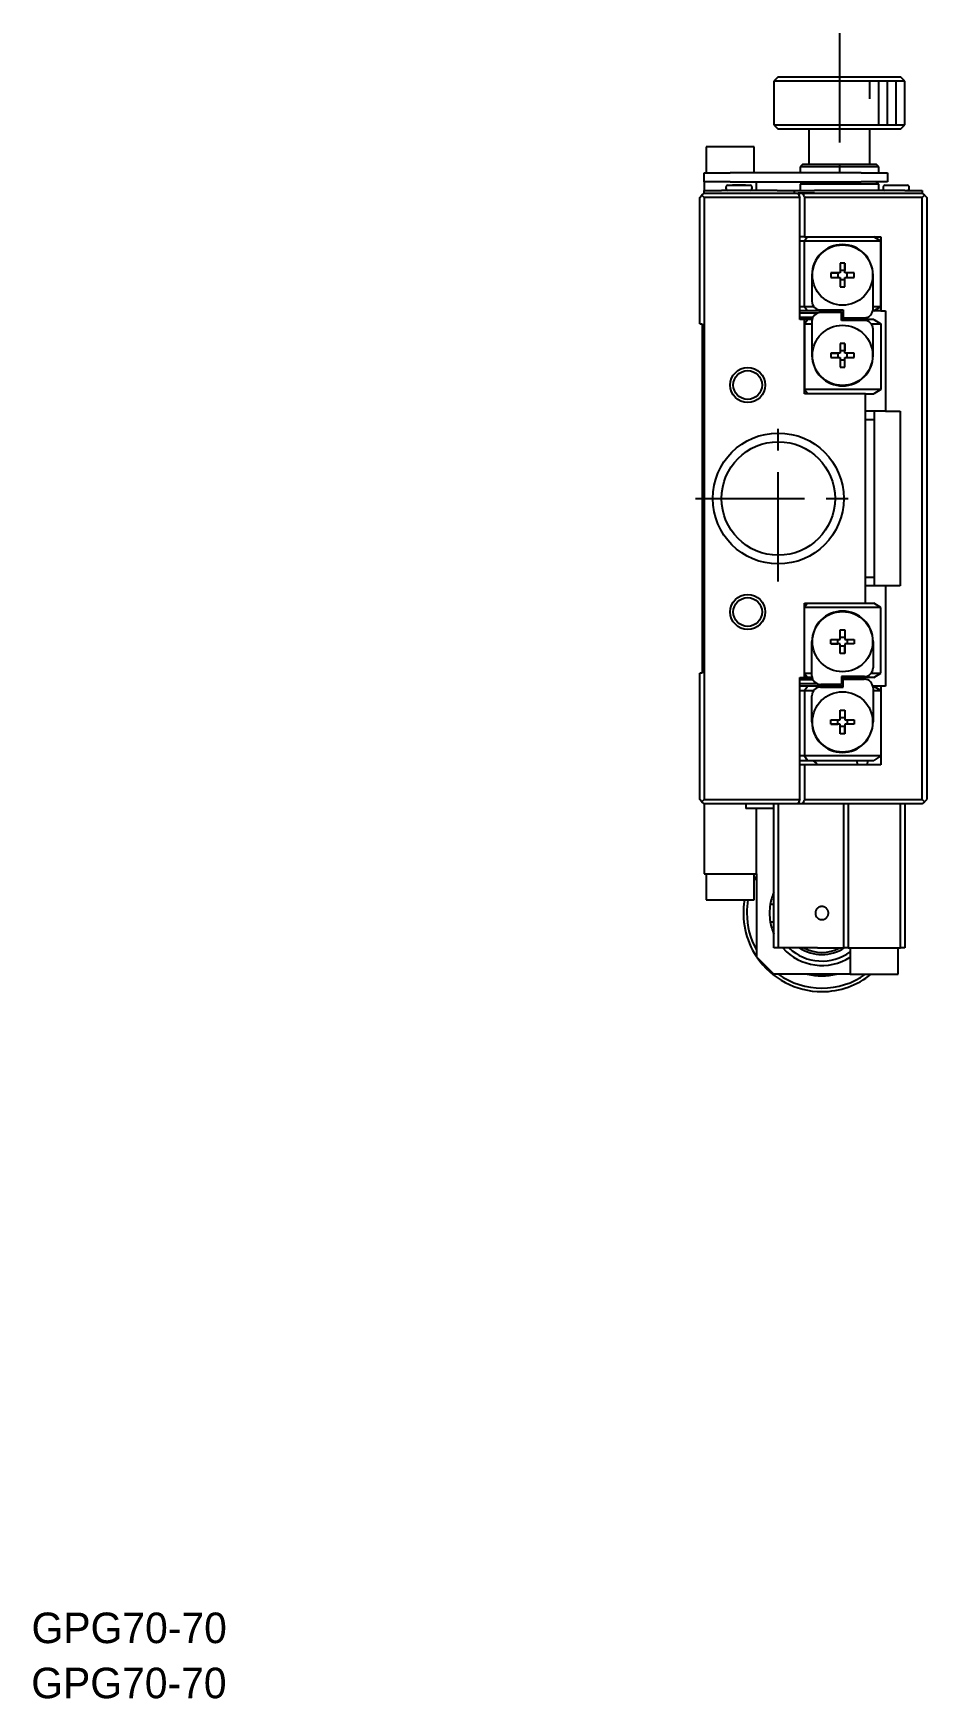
# Model space of a CAD drawing. Extents: x -37 to 384, y 15 to 257.
# Drawn here: x -37.3 to 65, y 14.6 to 205.4 of the extents above; entities that cross this region are included whole.
import ezdxf

# ---------------------------------------------------------------- set-up
doc = ezdxf.new("R2010")
doc.units = 0
doc.header["$LTSCALE"] = 10
doc.linetypes.add('CENTER', pattern=[2, 1.25, -0.25, 0.25, -0.25])
doc.layers.get('0').update_dxf_attribs({"linetype": 'CONTINUOUS'})
doc.layers.add('CENTER', color=1, linetype='CENTER')
doc.styles.get("Standard").update_dxf_attribs({"font": 'FGP教科書体NT-M'})

msp = doc.modelspace()

# ---------------------------------------------------------------- linework, layer by layer
at = {"color": 7, "linetype": 'CONTINUOUS'}
for p, q in [((48, 200.4), (47.5, 199.9)), ((48, 200.4), (55, 200.4)), ((55, 200.4), (62, 200.4)), ((62.5, 199.9), (62, 200.4)), ((55, 199.9), (47.5, 199.9)), ((47.5, 199.9), (47.5, 194.9)), ((62.5, 199.9), (55, 199.9)), ((62.5, 194.9), (62.5, 199.9)), ((47.5, 194.9), (55, 194.9)), ((47.5, 194.9), (48, 194.4)), ((55, 194.9), (62.5, 194.9)), ((62, 194.4), (62.5, 194.9)), ((55, 194.4), (48, 194.4)), ((51.5, 194.4), (51.5, 190.4)), ((62, 194.4), (55, 194.4)), ((58.5, 190.4), (58.5, 194.4)), ((42.5, 192.4), (39.75, 192.4)), ((39.75, 192.4), (39.75, 189.4)), ((45.25, 192.4), (42.5, 192.4)), ((45.25, 189.4), (45.25, 192.4)), ((39.5, 188.4), (39.5, 189.4)), ((39.5, 189.4), (42.5, 189.4)), ((57.5, 189.4), (42.5, 189.4)), ((50.8, 190.4), (50.5, 190.1)), ((55, 190.1), (50.5, 190.1)), ((50.5, 190.1), (50.5, 189.4)), ((50.8, 190.4), (55, 190.4)), ((55, 190.4), (59.2, 190.4)), ((59.5, 190.1), (55, 190.1)), ((57.5, 189.4), (60.5, 189.4)), ((59.5, 190.1), (59.2, 190.4)), ((59.5, 189.4), (59.5, 190.1)), ((60.5, 189.4), (60.5, 188.4)), ((39.25, 186.85), (39.5, 187.1)), ((42.5, 188.4), (39.5, 188.4)), ((39.5, 188.4), (39.5, 187.4)), ((39.5, 187.1), (39.5, 187.4)), ((39.5, 187.4), (41.5, 187.4)), ((39.5, 187.1), (41.5, 187.1)), ((42.7, 187.4), (41.5, 187.4)), ((41.5, 187.1), (47.863613, 187.1)), ((41.5, 187.1), (47.863613, 187.1)), ((42, 187.75), (42, 187.65)), ((42.25, 188), (44.75, 188)), ((42.25, 188), (43.375, 188)), ((42.5, 188.4), (57.5, 188.4)), ((44.3, 187.4), (42.7, 187.4)), ((42.75, 188), (43.375, 188)), ((43.375, 188), (42.75, 188)), ((43.375, 188), (43.625, 188)), ((43.625, 188), (43.375, 188)), ((43.375, 188), (43.625, 188)), ((43.625, 188), (44.75, 188)), ((44.25, 188), (43.625, 188)), ((43.625, 188), (44.25, 188)), ((47.863613, 187.4), (44.3, 187.4)), ((45, 187.65), (45, 187.75)), ((45.5, 187.4), (45.5, 188.4)), ((47.863613, 187.4), (49.863613, 187.4)), ((47.863613, 187.1), (50.253319, 187.1)), ((49.863613, 187.4), (50.28433, 187.4)), ((49.863613, 187.1), (49.863613, 187.4)), ((50.28433, 187.4), (52.146213, 187.4)), ((50.28433, 187.1), (50.793409, 187.1)), ((50.793409, 187.1), (50.28433, 187.1)), ((50.8, 188.4), (50.5, 188.1)), ((55, 188.1), (50.5, 188.1)), ((50.5, 188.1), (50.5, 187.4)), ((50.793409, 187.1), (52.146213, 187.1)), ((52.146213, 187.1), (50.793409, 187.1)), ((62.5, 187.4), (52.146213, 187.4)), ((52.146213, 187.1), (62.5, 187.1)), ((52.146213, 187.1), (62.5, 187.1)), ((59.5, 188.1), (55, 188.1)), ((60.5, 188.4), (57.5, 188.4)), ((59.5, 188.1), (59.2, 188.4)), ((59.5, 187.4), (59.5, 188.1)), ((60, 187.75), (60, 187.65)), ((60.25, 188), (61.5, 188)), ((60.75, 188), (61.375, 188)), ((61.375, 188), (61.625, 188)), ((61.5, 188), (62.75, 188)), ((61.625, 188), (62.25, 188)), ((62.5, 187.4), (64.5, 187.4)), ((62.5, 187.1), (64.5, 187.1)), ((63, 187.65), (63, 187.75)), ((64.5, 187.4), (64.5, 187.1)), ((64.5, 187.1), (64.75, 186.85)), ((39, 186.6), (39.25, 186.85)), ((39, 172.1), (39, 186.6)), ((39.5, 186.6), (39.25, 186.85)), ((50.45859, 186.6), (39.5, 186.6)), ((39.5, 186.6), (39.5, 117.6)), ((50.45859, 172.6), (50.45859, 186.6)), ((51, 186.6), (51, 182.1)), ((64.5, 186.6), (51, 186.6)), ((64.75, 186.85), (64.5, 186.6)), ((64.5, 117.6), (64.5, 186.6)), ((64.75, 186.85), (65, 186.6)), ((65, 186.6), (65, 117.6)), ((51, 182.1), (50.45859, 182.1)), ((51, 181.6), (50.45859, 181.6)), ((51.333997, 182.1), (51, 181.6)), ((51, 182.1), (59.740449, 182.1)), ((51, 174.1), (51, 181.6)), ((59.740449, 181.6), (51, 181.6)), ((59.740449, 181.6), (58.960537, 182.1)), ((59.740449, 182.1), (59.740449, 181.6)), ((59.740449, 174.1), (59.740449, 181.6)), ((59.740449, 181.6), (59.740449, 174.1)), ((51.850769, 177.7), (51.850769, 174.7)), ((55.099312, 177.96), (54.011526, 177.96)), ((54.011526, 177.96), (54.011526, 177.44)), ((54.011526, 177.96), (54.836004, 177.96)), ((55.099312, 177.96), (54.836004, 177.96)), ((54.836004, 177.96), (54.836004, 177.44)), ((55.619312, 179.047786), (55.099312, 179.047786)), ((55.099312, 179.047786), (55.099312, 177.96)), ((55.619312, 178.223308), (55.099312, 178.223308)), ((55.619312, 177.96), (55.619312, 179.047786)), ((55.619312, 179.047786), (55.619312, 178.223308)), ((55.619312, 177.96), (55.619312, 178.223308)), ((56.707097, 177.96), (55.619312, 177.96)), ((55.88262, 177.96), (55.619312, 177.96)), ((56.707097, 177.96), (55.88262, 177.96)), ((55.88262, 177.44), (55.88262, 177.96)), ((56.707097, 177.44), (56.707097, 177.96)), ((58.850769, 173.8), (58.850769, 177.7)), ((54.011526, 177.44), (55.099312, 177.44)), ((55.099312, 177.44), (55.099312, 176.352214)), ((55.099312, 177.176692), (55.619312, 177.176692)), ((55.099312, 176.352214), (55.619312, 176.352214)), ((55.619312, 177.44), (56.707097, 177.44)), ((55.619312, 176.352214), (55.619312, 177.44)), ((55.619312, 177.176692), (55.619312, 177.44)), ((55.619312, 176.352214), (55.619312, 177.176692)), ((50.45859, 174.1), (51, 174.1)), ((51, 174.1), (52.050769, 174.1)), ((51, 174.1), (51.333997, 173.6)), ((52.850769, 173.7), (55.450769, 173.7)), ((52.850769, 173.7), (55.450769, 173.7)), ((53.521075, 173.700199), (53.369807, 173.6)), ((55.450769, 173.7), (55.450769, 172.8)), ((58.850769, 174.1), (59.740449, 174.1)), ((58.960537, 173.6), (59.740449, 174.1)), ((59.740449, 174.1), (59.740449, 173.6)), ((39, 172.1), (39.3, 172.1)), ((39.3, 172.1), (39.3, 132.1)), ((51.333997, 173.6), (50.45859, 173.6)), ((52.547062, 173.35), (50.45859, 173.35)), ((50.45859, 172.85), (51.966283, 172.85)), ((51.966283, 172.849999), (50.45859, 172.849999)), ((51, 172.6), (50.45859, 172.6)), ((51, 172.1), (51.333997, 172.6)), ((51.333997, 172.6), (51, 172.6)), ((51, 164.1), (51, 172.6)), ((51, 172.1), (51.859312, 172.1)), ((51, 172.1), (51, 164.6)), ((53.369807, 173.6), (51.333997, 173.6)), ((51.879516, 172.6), (51.333997, 172.6)), ((51.859312, 172.4), (51.859312, 168.5)), ((55.259312, 173.4), (52.859312, 173.4)), ((53.610765, 173.4), (53.40056, 173.620295)), ((55.450769, 173.6), (53.419925, 173.6)), ((55.259312, 172.5), (55.259312, 173.4)), ((55.450769, 173.35), (55.259312, 173.35)), ((55.259312, 172.85), (55.450769, 172.85)), ((55.450769, 172.849999), (55.259312, 172.849999)), ((56.902184, 172.6), (55.259312, 172.6)), ((57.859312, 172.5), (55.259312, 172.5)), ((55.450769, 172.8), (57.850769, 172.8)), ((55.450769, 172.8), (57.850769, 172.8)), ((56.902184, 172.6), (56.837082, 172.500029)), ((58.960537, 172.6), (56.902184, 172.6)), ((58.659312, 172.1), (59.740449, 172.1)), ((58.960537, 173.6), (58.830565, 173.6)), ((59.740449, 173.6), (58.960537, 173.6)), ((58.960537, 172.6), (59.740449, 172.1)), ((59.740449, 173.6), (60.292236, 173.6)), ((59.740449, 172.1), (59.740449, 164.6)), ((60.292236, 173.6), (60.292236, 162.1)), ((55.619312, 169.847786), (55.099312, 169.847786)), ((55.099312, 169.847786), (55.099312, 168.76)), ((55.619312, 168.76), (55.619312, 169.847786)), ((55.619312, 169.847786), (55.619312, 169.023308)), ((58.859312, 168.5), (58.859312, 171.5)), ((55.099312, 168.76), (54.011526, 168.76)), ((54.011526, 168.76), (54.011526, 168.24)), ((54.011526, 168.76), (54.836004, 168.76)), ((54.011526, 168.24), (55.099312, 168.24)), ((55.099312, 168.76), (54.836004, 168.76)), ((54.836004, 168.76), (54.836004, 168.24)), ((55.619312, 169.023308), (55.099312, 169.023308)), ((55.099312, 168.24), (55.099312, 167.152214)), ((55.099312, 167.976692), (55.619312, 167.976692)), ((55.619312, 168.76), (55.619312, 169.023308)), ((56.707097, 168.76), (55.619312, 168.76)), ((55.88262, 168.76), (55.619312, 168.76)), ((55.619312, 168.24), (56.707097, 168.24)), ((55.619312, 167.152214), (55.619312, 168.24)), ((55.619312, 167.976692), (55.619312, 168.24)), ((55.619312, 167.152214), (55.619312, 167.976692)), ((56.707097, 168.76), (55.88262, 168.76)), ((55.88262, 168.24), (55.88262, 168.76)), ((56.707097, 168.24), (56.707097, 168.76)), ((55.099312, 167.152214), (55.619312, 167.152214)), ((51.333997, 164.1), (51, 164.6)), ((59.740449, 164.6), (51, 164.6)), ((58, 164.1), (51, 164.1)), ((58, 164.1), (58.960537, 164.1)), ((58, 140.1), (58, 164.1)), ((59.740449, 164.6), (58.960537, 164.1)), ((60.292236, 162.1), (58, 162.1)), ((59, 161.1), (58, 161.1)), ((59, 162.1), (59, 142.1)), ((60.292236, 162.1), (61.952071, 162.1)), ((61.952071, 162.1), (61.952071, 142.1)), ((58, 143.1), (59, 143.1)), ((60.292236, 142.1), (58, 142.1)), ((60.292236, 142.1), (60.292236, 130.6)), ((61.952071, 142.1), (60.292236, 142.1)), ((51.333997, 140.1), (51, 139.6)), ((51, 140.1), (58, 140.1)), ((51, 131.6), (51, 140.1)), ((51, 132.1), (51, 139.6)), ((59.740449, 139.6), (51, 139.6)), ((58, 140.1), (58.960537, 140.1)), ((59.740449, 139.6), (58.960537, 140.1)), ((59.740449, 132.1), (59.740449, 139.6)), ((51.859312, 131.8), (51.859312, 135.7)), ((54.011526, 135.96), (55.099312, 135.96)), ((54.011526, 135.44), (54.011526, 135.96)), ((54.836004, 135.44), (54.836004, 135.96)), ((55.099312, 137.047786), (55.619312, 137.047786)), ((55.099312, 135.96), (55.099312, 137.047786)), ((55.099312, 136.223308), (55.619312, 136.223308)), ((55.619312, 137.047786), (55.619312, 135.96)), ((55.619312, 137.047786), (55.619312, 136.223308)), ((55.619312, 136.223308), (55.619312, 135.96)), ((55.619312, 135.96), (56.707097, 135.96)), ((55.88262, 135.96), (55.88262, 135.44)), ((56.707097, 135.96), (56.707097, 135.44)), ((58.859312, 135.7), (58.859312, 132.7)), ((55.099312, 135.44), (54.011526, 135.44)), ((54.011526, 135.44), (54.836004, 135.44)), ((55.099312, 135.44), (54.836004, 135.44)), ((55.099312, 134.352214), (55.099312, 135.44)), ((55.619312, 135.176692), (55.099312, 135.176692)), ((55.619312, 134.352214), (55.099312, 134.352214)), ((55.619312, 135.44), (55.619312, 134.352214)), ((56.707097, 135.44), (55.619312, 135.44)), ((55.619312, 135.44), (55.619312, 135.176692)), ((55.88262, 135.44), (55.619312, 135.44)), ((55.619312, 134.352214), (55.619312, 135.176692)), ((56.707097, 135.44), (55.88262, 135.44)), ((39, 117.6), (39, 132.1)), ((39.3, 132.1), (39, 132.1)), ((51, 132.1), (51.859312, 132.1)), ((51, 132.1), (51.333997, 131.6)), ((57.859312, 131.7), (55.259312, 131.7)), ((55.259312, 131.7), (55.259312, 130.8)), ((56.902184, 131.6), (56.837082, 131.699971)), ((58.659312, 132.1), (59.740449, 132.1)), ((58.960537, 131.6), (59.740449, 132.1)), ((50.45859, 131.6), (51, 131.6)), ((50.45859, 117.6), (50.45859, 131.6)), ((51.966283, 131.350001), (50.45859, 131.350001)), ((50.45859, 131.35), (51.966283, 131.35)), ((52.547062, 130.85), (50.45859, 130.85)), ((51.333997, 130.6), (50.45859, 130.6)), ((50.45859, 130.1), (51, 130.1)), ((51.333997, 131.6), (51, 131.6)), ((51, 130.1), (51.333997, 130.6)), ((51, 130.1), (51, 122.6)), ((51, 130.1), (52.050769, 130.1)), ((51.879516, 131.6), (51.333997, 131.6)), ((53.369807, 130.6), (51.333997, 130.6)), ((52.850769, 130.5), (55.450769, 130.5)), ((52.850769, 130.5), (55.450769, 130.5)), ((55.259312, 130.8), (52.859312, 130.8)), ((53.521075, 130.499801), (53.369807, 130.6)), ((53.40056, 130.579705), (53.610765, 130.8)), ((55.450769, 130.6), (53.419925, 130.6)), ((56.902184, 131.6), (55.259312, 131.6)), ((55.450769, 131.350001), (55.259312, 131.350001)), ((55.259312, 131.35), (55.450769, 131.35)), ((55.450769, 130.85), (55.259312, 130.85)), ((55.450769, 130.5), (55.450769, 131.4)), ((55.450769, 131.4), (57.850769, 131.4)), ((55.450769, 131.4), (57.850769, 131.4)), ((58.960537, 131.6), (56.902184, 131.6)), ((58.960537, 130.6), (58.830565, 130.6)), ((58.850769, 130.4), (58.850769, 126.5)), ((58.850769, 130.1), (59.740449, 130.1)), ((58.960537, 130.6), (59.740449, 130.1)), ((59.740449, 130.6), (58.960537, 130.6)), ((59.740449, 130.6), (59.740449, 130.1)), ((60.292236, 130.6), (59.740449, 130.6)), ((59.740449, 130.1), (59.740449, 122.6)), ((59.740449, 130.1), (59.740449, 122.6)), ((51.850769, 126.5), (51.850769, 129.5)), ((55.099312, 127.847786), (55.619312, 127.847786)), ((55.099312, 126.76), (55.099312, 127.847786)), ((55.619312, 127.847786), (55.619312, 126.76)), ((55.619312, 127.847786), (55.619312, 127.023308)), ((54.011526, 126.76), (55.099312, 126.76)), ((54.011526, 126.24), (54.011526, 126.76)), ((55.099312, 126.24), (54.011526, 126.24)), ((54.011526, 126.24), (54.836004, 126.24)), ((54.836004, 126.24), (54.836004, 126.76)), ((55.099312, 126.24), (54.836004, 126.24)), ((55.099312, 127.023308), (55.619312, 127.023308)), ((55.099312, 125.152214), (55.099312, 126.24)), ((55.619312, 125.976692), (55.099312, 125.976692)), ((55.619312, 127.023308), (55.619312, 126.76)), ((55.619312, 126.76), (56.707097, 126.76)), ((55.619312, 126.24), (55.619312, 125.152214)), ((56.707097, 126.24), (55.619312, 126.24)), ((55.88262, 126.24), (55.619312, 126.24)), ((55.619312, 126.24), (55.619312, 125.976692)), ((55.619312, 125.152214), (55.619312, 125.976692)), ((55.88262, 126.76), (55.88262, 126.24)), ((56.707097, 126.24), (55.88262, 126.24)), ((56.707097, 126.76), (56.707097, 126.24)), ((55.619312, 125.152214), (55.099312, 125.152214)), ((51, 122.6), (50.45859, 122.6)), ((59.740449, 122.6), (51, 122.6)), ((51.333997, 122.1), (51, 122.6)), ((59.740449, 122.6), (58.960537, 122.1)), ((59.740449, 122.6), (59.740449, 121.6)), ((50.45859, 122.1), (51.333997, 122.1)), ((50.45859, 122.08491), (51, 122.08491)), ((51, 121.6), (50.45859, 121.6)), ((51, 122.08491), (52, 122.08491)), ((51, 121.6), (51, 117.6)), ((59.740449, 121.6), (51, 121.6)), ((51.333997, 122.1), (58.960537, 122.1)), ((52, 122.1), (52, 122.08491)), ((52.25, 121.83491), (52, 122.08491)), ((52.48491, 121.6), (52.25, 121.83491)), ((56.991811, 122.1), (57.02005, 121.6)), ((58.239448, 121.6), (58.271404, 122.1)), ((39.25, 117.35), (39, 117.6)), ((39.25, 117.35), (39.5, 117.6)), ((39.5, 117.1), (39.25, 117.35)), ((39.5, 117.6), (50.45859, 117.6)), ((39.5, 117.1), (39.5, 109.1)), ((50.253319, 117.1), (39.5, 117.1)), ((44.3, 117.1), (44.3, 116.6)), ((45.5, 116.6), (44.3, 116.6)), ((45.5, 109.1), (45.5, 116.6)), ((47.5, 116.6), (45.5, 116.6)), ((47.5, 100.6), (47.5, 117.1)), ((48, 117.1), (48, 100.6)), ((50.793409, 117.1), (50.253319, 117.1)), ((64.5, 117.1), (50.793409, 117.1)), ((51, 117.6), (64.5, 117.6)), ((55.5, 100.6), (55.5, 117.1)), ((56, 117.1), (56, 100.6)), ((62, 100.6), (62, 117.1)), ((62.5, 117.1), (62.5, 100.6)), ((64.5, 117.6), (64.75, 117.35)), ((64.75, 117.35), (64.5, 117.1)), ((64.75, 117.35), (65, 117.6)), ((39.5, 109.1), (45.5, 109.1)), ((39.75, 109.1), (39.75, 106.1)), ((45.25, 106.1), (45.25, 109.1)), ((45.5, 109.1), (45.5, 99.6)), ((39.75, 106.1), (42.5, 106.1)), ((42.5, 106.1), (45.25, 106.1)), ((47.499948, 105.6), (47.08392, 105.6)), ((52.526738, 105.181825), (52.5, 105.159017)), ((52.554529, 105.203368), (52.526738, 105.181825)), ((52.583277, 105.223572), (52.554529, 105.203368)), ((52.612336, 105.242039), (52.583277, 105.223572)), ((52.642219, 105.259158), (52.612336, 105.242039)), ((52.672825, 105.274875), (52.642219, 105.259158)), ((52.702142, 105.288314), (52.672825, 105.274875)), ((52.732021, 105.300484), (52.702142, 105.288314)), ((52.762369, 105.311356), (52.732021, 105.300484)), ((52.793099, 105.320897), (52.762369, 105.311356)), ((52.823245, 105.328871), (52.793099, 105.320897)), ((52.853689, 105.335585), (52.823245, 105.328871)), ((52.884346, 105.341026), (52.853689, 105.335585)), ((52.915131, 105.345183), (52.884346, 105.341026)), ((52.948576, 105.348231), (52.915131, 105.345183)), ((52.982099, 105.34978), (52.948576, 105.348231)), ((53.015596, 105.349834), (52.982099, 105.34978)), ((53.048963, 105.3484), (53.015596, 105.349834)), ((53.08114, 105.345595), (53.048963, 105.3484)), ((53.113134, 105.341413), (53.08114, 105.345595)), ((53.144858, 105.335875), (53.113134, 105.341413)), ((53.176227, 105.329002), (53.144858, 105.335875)), ((53.208319, 105.320485), (53.176227, 105.329002)), ((53.239975, 105.310566), (53.208319, 105.320485)), ((53.271113, 105.299281), (53.239975, 105.310566)), ((53.30165, 105.286664), (53.271113, 105.299281)), ((53.330718, 105.273144), (53.30165, 105.286664)), ((53.359178, 105.258396), (53.330718, 105.273144)), ((53.386961, 105.242462), (53.359178, 105.258396)), ((53.414003, 105.225381), (53.386961, 105.242462)), ((53.439392, 105.207809), (53.414003, 105.225381)), ((53.464056, 105.189192), (53.439392, 105.207809)), ((53.487941, 105.169571), (53.464056, 105.189192)), ((53.510992, 105.148987), (53.487941, 105.169571)), ((53.532647, 105.128), (53.510992, 105.148987)), ((53.55348, 105.106118), (53.532647, 105.128)), ((53.573441, 105.083387), (53.55348, 105.106118)), ((53.592484, 105.059851), (53.573441, 105.083387)), ((53.615307, 105.028828), (53.592484, 105.059851)), ((53.636574, 104.996572), (53.615307, 105.028828)), ((53.656193, 104.963195), (53.636574, 104.996572)), ((53.669469, 104.938095), (53.656193, 104.963195)), ((47.08392, 103.6), (47.499948, 103.6)), ((52.5, 104.040983), (52.523196, 104.021075)), ((52.523196, 104.021075), (52.547203, 104.002113)), ((52.547203, 104.002113), (52.571959, 103.984145)), ((52.571959, 103.984145), (52.597401, 103.967217)), ((52.597401, 103.967217), (52.624271, 103.950905)), ((52.624271, 103.950905), (52.651818, 103.935725)), ((52.651818, 103.935725), (52.679964, 103.921714)), ((52.679964, 103.921714), (52.70863, 103.908911)), ((52.70863, 103.908911), (52.736968, 103.89764)), ((52.736968, 103.89764), (52.765744, 103.887528)), ((52.765744, 103.887528), (52.794881, 103.878597)), ((52.794881, 103.878597), (52.824301, 103.870871)), ((52.824301, 103.870871), (52.854848, 103.864183)), ((52.854848, 103.864183), (52.885635, 103.858776)), ((52.885635, 103.858776), (52.916577, 103.854657)), ((52.916577, 103.854657), (52.947588, 103.851834)), ((52.947588, 103.851834), (52.977696, 103.850334)), ((52.977696, 103.850334), (53.007814, 103.850045)), ((53.007814, 103.850045), (53.037869, 103.850959)), ((53.037869, 103.850959), (53.067785, 103.853069)), ((53.067785, 103.853069), (53.098351, 103.856479)), ((53.098351, 103.856479), (53.128722, 103.861133)), ((53.128722, 103.861133), (53.158822, 103.867012)), ((53.158822, 103.867012), (53.188579, 103.874095)), ((53.188579, 103.874095), (53.218049, 103.882399)), ((53.218049, 103.882399), (53.247132, 103.89189)), ((53.247132, 103.89189), (53.275763, 103.902539)), ((53.275763, 103.902539), (53.303877, 103.914319)), ((53.303877, 103.914319), (53.332178, 103.927575)), ((53.332178, 103.927575), (53.359897, 103.941996)), ((53.359897, 103.941996), (53.386973, 103.957545)), ((53.386973, 103.957545), (53.413344, 103.974183)), ((53.413344, 103.974183), (53.439484, 103.992257)), ((53.439484, 103.992257), (53.464856, 104.011439)), ((53.464856, 104.011439), (53.489401, 104.031684)), ((53.489401, 104.031684), (53.513061, 104.052946)), ((53.513061, 104.052946), (53.53645, 104.075865)), ((53.53645, 104.075865), (53.558863, 104.099835)), ((53.558863, 104.099835), (53.580241, 104.124798)), ((53.580241, 104.124798), (53.60052, 104.150695)), ((53.60052, 104.150695), (53.619267, 104.176911)), ((53.619267, 104.176911), (53.636923, 104.203992)), ((53.636923, 104.203992), (53.653435, 104.231872)), ((53.653435, 104.231872), (53.66875, 104.26048)), ((53.66875, 104.26048), (53.683287, 104.290787)), ((53.681821, 104.912434), (53.669469, 104.938095)), ((53.693216, 104.886266), (53.681821, 104.912434)), ((53.683287, 104.290787), (53.696499, 104.321829)), ((53.703621, 104.859648), (53.693216, 104.886266)), ((53.696499, 104.321829), (53.708334, 104.353512)), ((53.713188, 104.832076), (53.703621, 104.859648)), ((53.708334, 104.353512), (53.718743, 104.385737)), ((53.721698, 104.804071), (53.713188, 104.832076)), ((53.718743, 104.385737), (53.726898, 104.415299)), ((53.729126, 104.775704), (53.721698, 104.804071)), ((53.726898, 104.415299), (53.733857, 104.445254)), ((53.735444, 104.747045), (53.729126, 104.775704)), ((53.733857, 104.445254), (53.739594, 104.475517)), ((53.740509, 104.718926), (53.735444, 104.747045)), ((53.739594, 104.475517), (53.744086, 104.506)), ((53.744506, 104.690576), (53.740509, 104.718926)), ((53.744086, 104.506), (53.747406, 104.537718)), ((53.747425, 104.662068), (53.744506, 104.690576)), ((53.747406, 104.537718), (53.749377, 104.569606)), ((53.749253, 104.633476), (53.747425, 104.662068)), ((53.749994, 104.60156), (53.749253, 104.633476)), ((53.749377, 104.569606), (53.749994, 104.60156)), ((45.5, 99.6), (47.5, 97.6)), ((48, 100.6), (47.5, 100.6)), ((52.5, 100.6), (48, 100.6)), ((52.5, 100.6), (55.5, 100.6)), ((56, 100.6), (55.5, 100.6)), ((56, 100.6), (62, 100.6)), ((56.25, 100.6), (56.25, 97.6)), ((61.75, 97.6), (61.75, 100.6)), ((62.5, 100.6), (62, 100.6)), ((56.25, 97.6), (47.5, 97.6)), ((56.25, 97.6), (59, 97.6)), ((59, 97.6), (61.75, 97.6))]:
    msp.add_line(p, q, dxfattribs=at)
at = {"color": 3, "linetype": 'CONTINUOUS'}
for p, q in [((58.5, 197.9), (58.5, 199.9)), ((59.5, 194.9), (59.5, 199.9)), ((60.5, 194.9), (60.5, 199.9)), ((61.5, 194.9), (61.5, 199.9))]:
    msp.add_line(p, q, dxfattribs=at)
at = {"color": 7, "linetype": 'CONTINUOUS'}
for centre, radius in [((55.359312, 177.7), 3.45), ((55.359312, 168.5), 3.45), ((44.5, 165.1), 1.65), ((48, 152.1), 7.5), ((48, 152.1), 6.5), ((44.5, 139.1), 1.65), ((55.359312, 135.7), 3.45), ((55.359312, 126.5), 3.45)]:
    msp.add_circle(centre, radius, dxfattribs=at)
at = {"color": 3, "linetype": 'CONTINUOUS'}
for centre in [(44.5, 165.1), (44.5, 139.1)]:
    msp.add_circle(centre, 2, dxfattribs=at)
at = {"color": 7, "linetype": 'CONTINUOUS'}
for centre, radius, start, end in [((42.25, 187.75), 0.25, 90, 180), ((42.25, 187.65), 0.25, 180, 270), ((44.75, 187.75), 0.25, 0, 90), ((44.75, 187.65), 0.25, 270, 0), ((135, 221.6), 91.5, 202.151021, 202.489472), ((135, 221.6), 91, 202.279239, 202.619865), ((60.25, 187.75), 0.25, 90, 180), ((60.25, 187.65), 0.25, 180, 270), ((62.75, 187.75), 0.25, 0, 90), ((62.75, 187.65), 0.25, 270, 0), ((55.350769, 177.7), 3.5, 0, 180), ((52.850769, 174.7), 1, 180, 270), ((57.850769, 173.8), 1, 270, 0), ((52.859312, 172.4), 1, 90, 180), ((57.859312, 171.5), 1, 0, 90), ((55.359312, 168.5), 3.5, 180, 0), ((55.359312, 135.7), 3.5, 0, 180), ((52.859312, 131.8), 1, 180, 270), ((57.859312, 132.7), 1, 270, 0), ((52.850769, 129.5), 1, 90, 180), ((57.850769, 130.4), 1, 0, 90), ((55.350769, 126.5), 3.5, 180, 0), ((135, 82.6), 91.5, 157.510528, 157.848979), ((135, 82.6), 91, 157.380135, 157.720761), ((53, 104.6), 8.6, 150.702781, 154.311334), ((53, 104.6), 6, 156.443536, 170.405932), ((53, 104.6), 9, 170.405932, 213.55731), ((53, 104.6), 8.6, 169.955174, 180), ((53, 104.6), 6, 170.405932, 189.594068), ((53, 104.6), 0.75, 131.810315, 228.189685), ((53, 104.6), 8.6, 180, 209.297219), ((53, 104.6), 6, 189.594068, 203.556464), ((53, 104.6), 9, 214.140689, 270), ((53, 104.6), 6, 221.810315, 302.797169), ((53, 104.6), 5.5, 226.658242, 306.221547), ((53, 104.6), 4.75, 237.363102, 270), ((53, 104.6), 4.5, 242.733956, 297.266044), ((53, 104.6), 4.75, 270, 302.636898), ((53, 104.6), 8.6, 234.484016, 305.515984), ((53, 104.6), 7.2, 256.463797, 283.536203), ((53, 104.6), 9, 270, 308.942441)]:
    msp.add_arc(centre, radius, start, end, dxfattribs=at)
at = {"color": 3, "linetype": 'CONTINUOUS'}
for radius, start, end in [(4.75, 237.363102, 270), (4.5, 242.733956, 297.266044), (4.75, 270, 302.636898)]:
    msp.add_arc((53, 104.6), radius, start, end, dxfattribs=at)
at = {"layer": 'CENTER', "color": 1, "linetype": 'CENTER'}
for p, q in [((55, 205.4), (55, 189.4)), ((48, 142.6), (48, 161.6)), ((38.5, 152.1), (57.5, 152.1))]:
    msp.add_line(p, q, dxfattribs=at)

# ---------------------------------------------------------------- texts
at = {"color": 7}
for p in [(-37.536782, 20.953572), (-37.568878, 14.638132)]:
    msp.add_text('GPG70-70', height=3.5, dxfattribs=at).set_placement(p)

doc.saveas('drawing.dxf')
